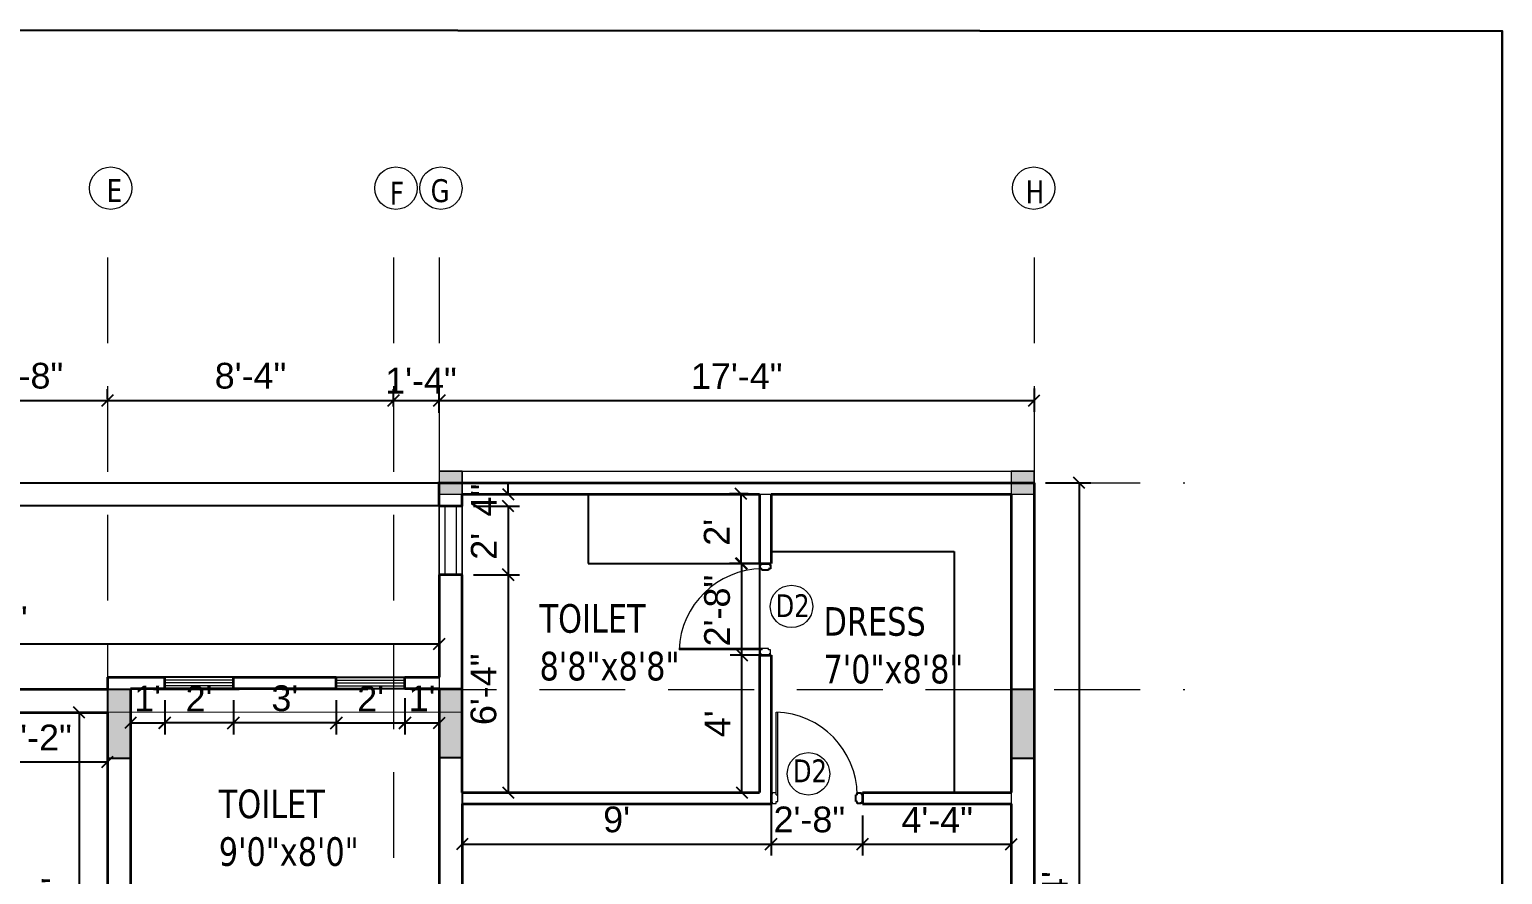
# Model space of a CAD drawing. Header units: inches. Extents: x 127248 to 130601, y 247968 to 250486.
# Drawn here: x 130086 to 130601, y 250190 to 250486 of the extents above; entities that cross this region are included whole.
import ezdxf

# ---------------------------------------------------------------- set-up
doc = ezdxf.new("R2010")
doc.units = ezdxf.units.IN
doc.header["$LTSCALE"] = 10
doc.header["$MEASUREMENT"] = 0
doc.header["$PDMODE"] = 35
doc.linetypes.add('DASHED2', pattern=[0.375, 0.25, -0.125])
doc.layers.get('0').update_dxf_attribs({"linetype": 'CONTINUOUS'})
doc.layers.get('Defpoints').update_dxf_attribs({"linetype": 'CONTINUOUS'})
for name, color, linetype, lineweight in [('beam', 1, 'CONTINUOUS', 20), ('COLOUM', 10, 'CONTINUOUS', 15), ('FACE LINE', 254, 'CONTINUOUS', 15), ('FORMATE LINE', 78, 'CONTINUOUS', 70), ('Frame', 35, 'CONTINUOUS', 25), ('WALL HATCH', 250, 'CONTINUOUS', 35), ('window', 150, 'CONTINUOUS', 15)]:
    doc.layers.add(name, color=color, linetype=linetype, lineweight=lineweight)
doc.layers.add('dimn', color=250, linetype='CONTINUOUS')
doc.layers.add('PRESENT', color=254, linetype='CONTINUOUS')
doc.layers.add('DOOR', color=7, linetype='CONTINUOUS', lineweight=15, true_color=0x994d00)
doc.layers.add('glass window', color=7, linetype='CONTINUOUS', lineweight=20, true_color=0x148aff)
doc.styles.add('10', font='arial.ttf', dxfattribs={"height": 9})
doc.styles.add('SANJAY', font='impact.ttf', dxfattribs={"width": 0.9, "height": 18})
doc.dimstyles.new('FOOTING', dxfattribs={"dimscale": 4, "dimtxt": 18, "dimasz": 3, "dimexe": 1, "dimexo": 1, "dimgap": 2, "dimtad": 1, "dimdec": 0, "dimzin": 0, "dimdsep": 46, "dimlunit": 4, "dimtxsty": 'SANJAY', "dimblk": 'ARCHTICK', "dimcen": 0.09, "dimclrd": 8, "dimclre": 8, "dimclrt": 7, "dimaunit": 1, "dimazin": 0, "dimtfac": 1, "dimtdec": 0, "dimtofl": 0, "dimtmove": 0, "dimatfit": 0, "dimfxl": 1, "dimtolj": 1, "dimtzin": 0, "dimlwd": -1, "dimlwe": -1, "dimarcsym": 0})

# ---------------------------------------------------------------- blocks, each defined once
blk = doc.blocks.new('_Oblique')
at = {"color": 0, "linetype": 'ByBlock', "lineweight": -2}
blk.add_line((-0.5, -0.5), (0.5, 0.5), dxfattribs=at)
blk = doc.blocks.new('*D48')
at = {"layer": 'Defpoints', "color": 0, "transparency": 16777216}
for p in [(130063.02, 250246.9), (130113.02, 250246.9), (130113.02, 250229.63)]:
    blk.add_point(p, dxfattribs=at)
at = {"layer": 'dimn', "color": 8, "transparency": 16777216}
for p, q in [((130063.02, 250242.9), (130063.02, 250225.63)), ((130113.02, 250242.9), (130113.02, 250225.63)), ((130063.02, 250229.63), (130113.02, 250229.63))]:
    blk.add_line(p, q, dxfattribs=at)
at = {"layer": 'dimn', "color": 8, "transparency": 16777216, "xscale": 4, "yscale": 4, "zscale": 4, "rotation": 180}
blk.add_blockref('_Oblique', (130063.02, 250229.63), dxfattribs=at)
at = {"layer": 'dimn', "color": 8, "transparency": 16777216, "xscale": 4, "yscale": 4, "zscale": 4}
blk.add_blockref('_Oblique', (130113.02, 250229.63), dxfattribs=at)
at = {"layer": 'dimn', "color": 181, "transparency": 16777216, "insert": (130088.02, 250238.15), "char_height": 9, "attachment_point": 5, "style": '10'}
blk.add_mtext('\\A1;4\'-2"', dxfattribs=at)
blk = doc.blocks.new('*D49')
at = {"layer": 'Defpoints', "color": 0, "transparency": 16777216}
for p in [(130193.02, 250255.22), (130217.02, 250255.22), (130217.02, 250243.22)]:
    blk.add_point(p, dxfattribs=at)
at = {"layer": 'dimn', "color": 8, "transparency": 16777216}
for p, q in [((130193.02, 250251.22), (130193.02, 250239.22)), ((130217.02, 250251.22), (130217.02, 250239.22)), ((130193.02, 250243.22), (130217.02, 250243.22))]:
    blk.add_line(p, q, dxfattribs=at)
at = {"layer": 'dimn', "color": 8, "transparency": 16777216, "xscale": 4, "yscale": 4, "zscale": 4, "rotation": 180}
blk.add_blockref('_Oblique', (130193.02, 250243.22), dxfattribs=at)
at = {"layer": 'dimn', "color": 8, "transparency": 16777216, "xscale": 4, "yscale": 4, "zscale": 4}
blk.add_blockref('_Oblique', (130217.02, 250243.22), dxfattribs=at)
at = {"layer": 'dimn', "color": 181, "transparency": 16777216, "insert": (130205.02, 250251.73), "char_height": 9, "attachment_point": 5, "style": '10'}
blk.add_mtext("\\A1;2'", dxfattribs=at)
blk = doc.blocks.new('*D50')
at = {"layer": 'Defpoints', "color": 0, "transparency": 16777216}
for p in [(130237.02, 250323.21), (130237.02, 250319.06), (130253.1, 250319.06)]:
    blk.add_point(p, dxfattribs=at)
at = {"layer": 'dimn', "color": 8, "transparency": 16777216}
for p, q in [((130253.1, 250323.21), (130253.1, 250327.21)), ((130241.02, 250323.21), (130257.1, 250323.21)), ((130241.02, 250319.06), (130257.1, 250319.06)), ((130253.1, 250319.06), (130253.1, 250315.06))]:
    blk.add_line(p, q, dxfattribs=at)
at = {"layer": 'dimn', "color": 8, "transparency": 16777216, "xscale": 4, "yscale": 4, "zscale": 4}
for p, rotation in [((130253.1, 250323.21), 270), ((130253.1, 250319.06), 90)]:
    blk.add_blockref('_Oblique', p, dxfattribs=dict(at, rotation=rotation))
at = {"layer": 'dimn', "color": 181, "transparency": 16777216, "insert": (130244.6, 250321.14), "char_height": 9, "attachment_point": 5, "rotation": 90, "style": '10'}
blk.add_mtext('\\A1;4"', dxfattribs=at)
blk = doc.blocks.new('*D51')
at = {"layer": 'Defpoints', "color": 0, "transparency": 16777216}
for p in [(130237.02, 250319.06), (130237.02, 250295.06), (130253.1, 250295.06)]:
    blk.add_point(p, dxfattribs=at)
at = {"layer": 'dimn', "color": 8, "transparency": 16777216}
for p, q in [((130241.02, 250319.06), (130257.1, 250319.06)), ((130253.1, 250319.06), (130253.1, 250295.06)), ((130241.02, 250295.06), (130257.1, 250295.06))]:
    blk.add_line(p, q, dxfattribs=at)
at = {"layer": 'dimn', "color": 8, "transparency": 16777216, "xscale": 4, "yscale": 4, "zscale": 4}
for p, rotation in [((130253.1, 250319.06), 90), ((130253.1, 250295.06), 270)]:
    blk.add_blockref('_Oblique', p, dxfattribs=dict(at, rotation=rotation))
at = {"layer": 'dimn', "color": 181, "transparency": 16777216, "insert": (130244.58, 250304.98), "char_height": 9, "attachment_point": 5, "rotation": 90, "style": '10'}
blk.add_mtext("\\A1;2'", dxfattribs=at)
blk = doc.blocks.new('*D52')
at = {"layer": 'Defpoints', "color": 0, "transparency": 16777216}
for p in [(130237.02, 250295.06), (130237.02, 250218.9), (130253.1, 250218.9)]:
    blk.add_point(p, dxfattribs=at)
at = {"layer": 'dimn', "color": 8, "transparency": 16777216}
for p, q in [((130241.02, 250295.06), (130257.1, 250295.06)), ((130253.1, 250295.06), (130253.1, 250218.9)), ((130241.02, 250218.9), (130257.1, 250218.9))]:
    blk.add_line(p, q, dxfattribs=at)
at = {"layer": 'dimn', "color": 8, "transparency": 16777216, "xscale": 4, "yscale": 4, "zscale": 4}
for p, rotation in [((130253.1, 250295.06), 90), ((130253.1, 250218.9), 270)]:
    blk.add_blockref('_Oblique', p, dxfattribs=dict(at, rotation=rotation))
at = {"layer": 'dimn', "color": 181, "transparency": 16777216, "insert": (130244.51, 250254.98), "char_height": 9, "attachment_point": 5, "rotation": 90, "style": '10'}
blk.add_mtext('\\A1;6\'-4"', dxfattribs=at)
blk = doc.blocks.new('*D53')
at = {"layer": 'Defpoints', "color": 0, "transparency": 16777216}
for p in [(130334.78, 250266.98), (130341.02, 250266.98), (130341.02, 250218.9)]:
    blk.add_point(p, dxfattribs=at)
at = {"layer": 'dimn', "color": 8, "transparency": 16777216}
for p, q in [((130337.02, 250266.98), (130330.78, 250266.98)), ((130334.78, 250218.9), (130334.78, 250266.98)), ((130337.02, 250218.9), (130330.78, 250218.9))]:
    blk.add_line(p, q, dxfattribs=at)
at = {"layer": 'dimn', "color": 8, "transparency": 16777216, "xscale": 4, "yscale": 4, "zscale": 4}
for p, rotation in [((130334.78, 250266.98), 90), ((130334.78, 250218.9), 270)]:
    blk.add_blockref('_Oblique', p, dxfattribs=dict(at, rotation=rotation))
at = {"layer": 'dimn', "color": 181, "transparency": 16777216, "insert": (130326.28, 250242.94), "char_height": 9, "attachment_point": 5, "rotation": 90, "style": '10'}
blk.add_mtext("\\A1;4'", dxfattribs=at)
blk = doc.blocks.new('*D54')
at = {"layer": 'Defpoints', "color": 0, "transparency": 16777216}
for p in [(130334.78, 250298.98), (130345.02, 250298.98), (130345.02, 250266.98)]:
    blk.add_point(p, dxfattribs=at)
at = {"layer": 'dimn', "color": 8, "transparency": 16777216}
for p, q in [((130341.02, 250298.98), (130330.78, 250298.98)), ((130334.78, 250266.98), (130334.78, 250298.98)), ((130341.02, 250266.98), (130330.78, 250266.98))]:
    blk.add_line(p, q, dxfattribs=at)
at = {"layer": 'dimn', "color": 8, "transparency": 16777216, "xscale": 4, "yscale": 4, "zscale": 4}
for p, rotation in [((130334.78, 250298.98), 90), ((130334.78, 250266.98), 270)]:
    blk.add_blockref('_Oblique', p, dxfattribs=dict(at, rotation=rotation))
at = {"layer": 'dimn', "color": 181, "transparency": 16777216, "insert": (130326.19, 250282.52), "char_height": 9, "attachment_point": 5, "rotation": 90, "style": '10'}
blk.add_mtext('\\A1;2\'-8"', dxfattribs=at)
blk = doc.blocks.new('*D55')
at = {"layer": 'Defpoints', "color": 0, "transparency": 16777216}
for p in [(130334.53, 250323.3), (130341.02, 250323.3), (130341.02, 250298.98)]:
    blk.add_point(p, dxfattribs=at)
at = {"layer": 'dimn', "color": 8, "transparency": 16777216}
for p, q in [((130337.02, 250323.3), (130330.53, 250323.3)), ((130334.53, 250298.98), (130334.53, 250323.3)), ((130337.02, 250298.98), (130330.53, 250298.98))]:
    blk.add_line(p, q, dxfattribs=at)
at = {"layer": 'dimn', "color": 8, "transparency": 16777216, "xscale": 4, "yscale": 4, "zscale": 4}
for p, rotation in [((130334.53, 250323.3), 90), ((130334.53, 250298.98), 270)]:
    blk.add_blockref('_Oblique', p, dxfattribs=dict(at, rotation=rotation))
at = {"layer": 'dimn', "color": 181, "transparency": 16777216, "insert": (130326.02, 250309.87), "char_height": 9, "attachment_point": 5, "rotation": 90, "style": '10'}
blk.add_mtext("\\A1;2'", dxfattribs=at)
blk = doc.blocks.new('*D56')
at = {"layer": 'Defpoints', "color": 0, "transparency": 16777216}
for p in [(130237.02, 250226.9), (130345.02, 250226.9), (130345.02, 250200.83)]:
    blk.add_point(p, dxfattribs=at)
at = {"layer": 'dimn', "color": 8, "transparency": 16777216}
for p, q in [((130237.02, 250222.9), (130237.02, 250196.83)), ((130345.02, 250222.9), (130345.02, 250196.83)), ((130237.02, 250200.83), (130345.02, 250200.83))]:
    blk.add_line(p, q, dxfattribs=at)
at = {"layer": 'dimn', "color": 8, "transparency": 16777216, "xscale": 4, "yscale": 4, "zscale": 4, "rotation": 180}
blk.add_blockref('_Oblique', (130237.02, 250200.83), dxfattribs=at)
at = {"layer": 'dimn', "color": 8, "transparency": 16777216, "xscale": 4, "yscale": 4, "zscale": 4}
blk.add_blockref('_Oblique', (130345.02, 250200.83), dxfattribs=at)
at = {"layer": 'dimn', "color": 181, "transparency": 16777216, "insert": (130291.02, 250209.43), "char_height": 9, "attachment_point": 5, "style": '10'}
blk.add_mtext("\\A1;9'", dxfattribs=at)
blk = doc.blocks.new('*D77')
at = {"layer": 'Defpoints', "color": 0, "transparency": 16777216}
for p in [(130437.02, 250327.22), (130437.02, 250039.22), (130452.78, 250039.22)]:
    blk.add_point(p, dxfattribs=at)
at = {"layer": 'dimn', "color": 8, "transparency": 16777216}
for p, q in [((130441.02, 250327.22), (130456.78, 250327.22)), ((130452.78, 250327.22), (130452.78, 250039.22)), ((130441.02, 250039.22), (130456.78, 250039.22))]:
    blk.add_line(p, q, dxfattribs=at)
at = {"layer": 'dimn', "color": 8, "transparency": 16777216, "xscale": 4, "yscale": 4, "zscale": 4}
for p, rotation in [((130452.78, 250327.22), 90), ((130452.78, 250039.22), 270)]:
    blk.add_blockref('_Oblique', p, dxfattribs=dict(at, rotation=rotation))
at = {"layer": 'dimn', "color": 181, "transparency": 16777216, "insert": (130444.26, 250183.22), "char_height": 9, "attachment_point": 5, "rotation": 90, "style": '10'}
blk.add_mtext("\\A1;24'", dxfattribs=at)
blk = doc.blocks.new('frame')
at = {"layer": 'Frame'}
for p, q in [((127209.08, 247586.17), (127209.08, 247583.17)), ((127209.58, 247586.17), (127209.08, 247586.17)), ((127209.58, 247586.67), (127209.58, 247586.17)), ((127209.58, 247586.67), (127211.08, 247586.67)), ((127211.08, 247586.67), (127211.08, 247585.92)), ((127211.08, 247585.92), (127211.58, 247585.92)), ((127211.58, 247585.92), (127211.58, 247583.42)), ((127209.58, 247583.17), (127209.08, 247583.17)), ((127209.58, 247583.17), (127209.58, 247582.67)), ((127211.08, 247582.67), (127209.58, 247582.67)), ((127211.08, 247583.42), (127211.08, 247582.67)), ((127211.08, 247583.42), (127211.58, 247583.42))]:
    blk.add_line(p, q, dxfattribs=at)
blk = doc.blocks.new('DSGS')
at = {"layer": 'DOOR'}
for p, q in [((145848.8, 255487.06), (145848.8, 255516.05)), ((145848.8, 255487.06), (145848.8, 255516.05)), ((145849.27, 255487.06), (145849.27, 255516.05)), ((145849.27, 255487.06), (145849.27, 255516.05)), ((145846.94, 255484.51), (145846.94, 255487.3)), ((145847.41, 255487.3), (145846.94, 255487.3)), ((145847.41, 255487.3), (145847.41, 255487.76)), ((145848.8, 255487.76), (145847.41, 255487.76)), ((145848.8, 255487.06), (145848.8, 255487.76)), ((145848.8, 255487.06), (145849.27, 255487.06)), ((145849.27, 255484.74), (145849.27, 255487.06)), ((145847.41, 255484.51), (145846.94, 255484.51)), ((145847.41, 255484.05), (145847.41, 255484.51)), ((145847.41, 255484.05), (145848.8, 255484.05)), ((145848.8, 255484.05), (145848.8, 255484.74)), ((145848.8, 255484.74), (145849.27, 255484.74))]:
    blk.add_line(p, q, dxfattribs=at)
blk.add_arc((145847.73, 255486.71), 29.36, 0.6988, 87.9023, dxfattribs=at)
blk.add_arc((145847.73, 255486.71), 29.36, 0.6988, 87.9023, dxfattribs=at)
at = {"layer": 'DOOR', "xscale": 0.928183188836556, "yscale": 0.928183188836556, "zscale": 0.928183188836556, "rotation": 180}
blk.add_blockref('frame', (263952.27, 485289.83), dxfattribs=at)
blk = doc.blocks.new('*D94')
at = {"layer": 'Defpoints', "color": 0, "transparency": 16777216}
for p in [(130157.02, 250255.22), (130193.02, 250255.22), (130157.02, 250243.22)]:
    blk.add_point(p, dxfattribs=at)
at = {"layer": 'dimn', "color": 8, "transparency": 16777216}
for p, q in [((130157.02, 250251.22), (130157.02, 250239.22)), ((130193.02, 250251.22), (130193.02, 250239.22)), ((130193.02, 250243.22), (130157.02, 250243.22))]:
    blk.add_line(p, q, dxfattribs=at)
at = {"layer": 'dimn', "color": 8, "transparency": 16777216, "xscale": 4, "yscale": 4, "zscale": 4, "rotation": 180}
blk.add_blockref('_Oblique', (130157.02, 250243.22), dxfattribs=at)
at = {"layer": 'dimn', "color": 8, "transparency": 16777216, "xscale": 4, "yscale": 4, "zscale": 4}
blk.add_blockref('_Oblique', (130193.02, 250243.22), dxfattribs=at)
at = {"layer": 'dimn', "color": 181, "transparency": 16777216, "insert": (130175.02, 250251.81), "char_height": 9, "attachment_point": 5, "style": '10'}
blk.add_mtext("\\A1;3'", dxfattribs=at)
blk = doc.blocks.new('*D95')
at = {"layer": 'Defpoints', "color": 0, "transparency": 16777216}
for p in [(130133.02, 250255.22), (130157.02, 250255.22), (130133.02, 250243.22)]:
    blk.add_point(p, dxfattribs=at)
at = {"layer": 'dimn', "color": 8, "transparency": 16777216}
for p, q in [((130133.02, 250251.22), (130133.02, 250239.22)), ((130157.02, 250251.22), (130157.02, 250239.22)), ((130157.02, 250243.22), (130133.02, 250243.22))]:
    blk.add_line(p, q, dxfattribs=at)
at = {"layer": 'dimn', "color": 8, "transparency": 16777216, "xscale": 4, "yscale": 4, "zscale": 4, "rotation": 180}
blk.add_blockref('_Oblique', (130133.02, 250243.22), dxfattribs=at)
at = {"layer": 'dimn', "color": 8, "transparency": 16777216, "xscale": 4, "yscale": 4, "zscale": 4}
blk.add_blockref('_Oblique', (130157.02, 250243.22), dxfattribs=at)
at = {"layer": 'dimn', "color": 181, "transparency": 16777216, "insert": (130145.02, 250251.73), "char_height": 9, "attachment_point": 5, "style": '10'}
blk.add_mtext("\\A1;2'", dxfattribs=at)
blk = doc.blocks.new('*D98')
at = {"layer": 'Defpoints', "color": 0, "transparency": 16777216}
for p in [(130113.02, 250246.9), (130103.07, 250115.22), (130113.02, 250115.22)]:
    blk.add_point(p, dxfattribs=at)
at = {"layer": 'dimn', "color": 8, "transparency": 16777216}
for p, q in [((130109.02, 250246.9), (130099.07, 250246.9)), ((130103.07, 250246.9), (130103.07, 250115.22)), ((130109.02, 250115.22), (130099.07, 250115.22))]:
    blk.add_line(p, q, dxfattribs=at)
at = {"layer": 'dimn', "color": 8, "transparency": 16777216, "xscale": 4, "yscale": 4, "zscale": 4}
for p, rotation in [((130103.07, 250246.9), 90), ((130103.07, 250115.22), 270)]:
    blk.add_blockref('_Oblique', p, dxfattribs=dict(at, rotation=rotation))
at = {"layer": 'dimn', "color": 181, "transparency": 16777216, "insert": (130094.55, 250181.06), "char_height": 9, "attachment_point": 5, "rotation": 90, "style": '10'}
blk.add_mtext("\\A1;11'", dxfattribs=at)
blk = doc.blocks.new('*D110')
at = {"layer": 'Defpoints', "color": 0, "transparency": 16777216}
for p in [(130345.02, 250226.9), (130377.01, 250214.9), (130377.01, 250200.83)]:
    blk.add_point(p, dxfattribs=at)
at = {"layer": 'dimn', "color": 8, "transparency": 16777216}
for p, q in [((130345.02, 250222.9), (130345.02, 250196.83)), ((130377.01, 250210.9), (130377.01, 250196.83)), ((130345.02, 250200.83), (130377.01, 250200.83))]:
    blk.add_line(p, q, dxfattribs=at)
at = {"layer": 'dimn', "color": 8, "transparency": 16777216, "xscale": 4, "yscale": 4, "zscale": 4, "rotation": 180}
blk.add_blockref('_Oblique', (130345.02, 250200.83), dxfattribs=at)
at = {"layer": 'dimn', "color": 8, "transparency": 16777216, "xscale": 4, "yscale": 4, "zscale": 4}
blk.add_blockref('_Oblique', (130377.01, 250200.83), dxfattribs=at)
at = {"layer": 'dimn', "color": 181, "transparency": 16777216, "insert": (130358.41, 250209.43), "char_height": 9, "attachment_point": 5, "style": '10'}
blk.add_mtext('\\A1;2\'-8"', dxfattribs=at)
blk = doc.blocks.new('*D111')
at = {"layer": 'Defpoints', "color": 0, "transparency": 16777216}
for p in [(130377.01, 250214.9), (130429.02, 250214.9), (130429.02, 250200.83)]:
    blk.add_point(p, dxfattribs=at)
at = {"layer": 'dimn', "color": 8, "transparency": 16777216}
for p, q in [((130377.01, 250210.9), (130377.01, 250196.83)), ((130429.02, 250210.9), (130429.02, 250196.83)), ((130377.01, 250200.83), (130429.02, 250200.83))]:
    blk.add_line(p, q, dxfattribs=at)
at = {"layer": 'dimn', "color": 8, "transparency": 16777216, "xscale": 4, "yscale": 4, "zscale": 4, "rotation": 180}
blk.add_blockref('_Oblique', (130377.01, 250200.83), dxfattribs=at)
at = {"layer": 'dimn', "color": 8, "transparency": 16777216, "xscale": 4, "yscale": 4, "zscale": 4}
blk.add_blockref('_Oblique', (130429.02, 250200.83), dxfattribs=at)
at = {"layer": 'dimn', "color": 181, "transparency": 16777216, "insert": (130403.11, 250209.33), "char_height": 9, "attachment_point": 5, "style": '10'}
blk.add_mtext('\\A1;4\'-4"', dxfattribs=at)
blk = doc.blocks.new('*D214')
at = {"layer": 'Defpoints', "color": 0, "transparency": 16777216}
for p in [(130121.02, 250255.22), (130133.02, 250255.22), (130133.02, 250243.23)]:
    blk.add_point(p, dxfattribs=at)
at = {"layer": 'dimn', "color": 8, "transparency": 16777216}
for p, q in [((130121.02, 250251.22), (130121.02, 250239.23)), ((130133.02, 250251.22), (130133.02, 250239.23)), ((130121.02, 250243.23), (130133.02, 250243.23))]:
    blk.add_line(p, q, dxfattribs=at)
at = {"layer": 'dimn', "color": 8, "transparency": 16777216, "xscale": 4, "yscale": 4, "zscale": 4, "rotation": 180}
blk.add_blockref('_Oblique', (130121.02, 250243.23), dxfattribs=at)
at = {"layer": 'dimn', "color": 8, "transparency": 16777216, "xscale": 4, "yscale": 4, "zscale": 4}
blk.add_blockref('_Oblique', (130133.02, 250243.23), dxfattribs=at)
at = {"layer": 'dimn', "color": 181, "transparency": 16777216, "insert": (130127.02, 250251.75), "char_height": 9, "attachment_point": 5, "style": '10'}
blk.add_mtext("\\A1;1'", dxfattribs=at)
blk = doc.blocks.new('*D215')
at = {"layer": 'Defpoints', "color": 0, "transparency": 16777216}
for p in [(130217.02, 250255.83), (130229.02, 250255.22), (130229.02, 250243.28)]:
    blk.add_point(p, dxfattribs=at)
at = {"layer": 'dimn', "color": 8, "transparency": 16777216}
for p, q in [((130217.02, 250251.83), (130217.02, 250239.28)), ((130229.02, 250251.22), (130229.02, 250239.28)), ((130217.02, 250243.28), (130229.02, 250243.28))]:
    blk.add_line(p, q, dxfattribs=at)
at = {"layer": 'dimn', "color": 8, "transparency": 16777216, "xscale": 4, "yscale": 4, "zscale": 4, "rotation": 180}
blk.add_blockref('_Oblique', (130217.02, 250243.28), dxfattribs=at)
at = {"layer": 'dimn', "color": 8, "transparency": 16777216, "xscale": 4, "yscale": 4, "zscale": 4}
blk.add_blockref('_Oblique', (130229.02, 250243.28), dxfattribs=at)
at = {"layer": 'dimn', "color": 181, "transparency": 16777216, "insert": (130223.02, 250251.8), "char_height": 9, "attachment_point": 5, "style": '10'}
blk.add_mtext("\\A1;1'", dxfattribs=at)
blk = doc.blocks.new('*D228')
at = {"layer": 'Defpoints', "color": 0, "transparency": 16777216}
for p in [(130113.02, 250355.99), (130057.02, 250353.73), (130113.02, 250352.45)]:
    blk.add_point(p, dxfattribs=at)
at = {"layer": 'dimn', "color": 8, "transparency": 16777216}
for p, q in [((130057.02, 250357.73), (130057.02, 250359.99)), ((130057.02, 250355.99), (130113.02, 250355.99)), ((130113.02, 250356.45), (130113.02, 250359.99))]:
    blk.add_line(p, q, dxfattribs=at)
at = {"layer": 'dimn', "color": 8, "transparency": 16777216, "xscale": 4, "yscale": 4, "zscale": 4, "rotation": 180}
blk.add_blockref('_Oblique', (130057.02, 250355.99), dxfattribs=at)
at = {"layer": 'dimn', "color": 8, "transparency": 16777216, "xscale": 4, "yscale": 4, "zscale": 4}
blk.add_blockref('_Oblique', (130113.02, 250355.99), dxfattribs=at)
at = {"layer": 'dimn', "color": 181, "transparency": 16777216, "insert": (130085.02, 250364.58), "char_height": 9, "attachment_point": 5, "style": '10'}
blk.add_mtext('\\A1;4\'-8"', dxfattribs=at)
blk = doc.blocks.new('*D229')
at = {"layer": 'Defpoints', "color": 0, "transparency": 16777216}
for p in [(130213.02, 250355.99), (130113.02, 250352.45), (130213.02, 250349.85)]:
    blk.add_point(p, dxfattribs=at)
at = {"layer": 'dimn', "color": 8, "transparency": 16777216}
for p, q in [((130113.02, 250356.45), (130113.02, 250359.99)), ((130113.02, 250355.99), (130213.02, 250355.99)), ((130213.02, 250353.85), (130213.02, 250359.99))]:
    blk.add_line(p, q, dxfattribs=at)
at = {"layer": 'dimn', "color": 8, "transparency": 16777216, "xscale": 4, "yscale": 4, "zscale": 4, "rotation": 180}
blk.add_blockref('_Oblique', (130113.02, 250355.99), dxfattribs=at)
at = {"layer": 'dimn', "color": 8, "transparency": 16777216, "xscale": 4, "yscale": 4, "zscale": 4}
blk.add_blockref('_Oblique', (130213.02, 250355.99), dxfattribs=at)
at = {"layer": 'dimn', "color": 181, "transparency": 16777216, "insert": (130163.02, 250364.58), "char_height": 9, "attachment_point": 5, "style": '10'}
blk.add_mtext('\\A1;8\'-4"', dxfattribs=at)
blk = doc.blocks.new('*D230')
at = {"layer": 'Defpoints', "color": 0, "transparency": 16777216}
for p in [(130229.02, 250355.99), (130213.02, 250349.85), (130229.02, 250347.71)]:
    blk.add_point(p, dxfattribs=at)
at = {"layer": 'dimn', "color": 8, "transparency": 16777216}
for p, q in [((130213.02, 250353.85), (130213.02, 250359.99)), ((130213.02, 250355.99), (130229.02, 250355.99)), ((130229.02, 250351.71), (130229.02, 250359.99))]:
    blk.add_line(p, q, dxfattribs=at)
at = {"layer": 'dimn', "color": 8, "transparency": 16777216, "xscale": 4, "yscale": 4, "zscale": 4, "rotation": 180}
blk.add_blockref('_Oblique', (130213.02, 250355.99), dxfattribs=at)
at = {"layer": 'dimn', "color": 8, "transparency": 16777216, "xscale": 4, "yscale": 4, "zscale": 4}
blk.add_blockref('_Oblique', (130229.02, 250355.99), dxfattribs=at)
at = {"layer": 'dimn', "color": 181, "transparency": 16777216, "insert": (130222.61, 250362.91), "char_height": 9, "attachment_point": 5, "style": '10'}
blk.add_mtext('\\A1;1\'-4"', dxfattribs=at)
blk = doc.blocks.new('*D231')
at = {"layer": 'Defpoints', "color": 0, "transparency": 16777216}
for p in [(130437.02, 250364.18), (130437.02, 250355.99), (130229.02, 250347.71)]:
    blk.add_point(p, dxfattribs=at)
at = {"layer": 'dimn', "color": 8, "transparency": 16777216}
for p, q in [((130437.02, 250360.18), (130437.02, 250351.99)), ((130229.02, 250351.71), (130229.02, 250359.99)), ((130229.02, 250355.99), (130437.02, 250355.99))]:
    blk.add_line(p, q, dxfattribs=at)
at = {"layer": 'dimn', "color": 8, "transparency": 16777216, "xscale": 4, "yscale": 4, "zscale": 4, "rotation": 180}
blk.add_blockref('_Oblique', (130229.02, 250355.99), dxfattribs=at)
at = {"layer": 'dimn', "color": 8, "transparency": 16777216, "xscale": 4, "yscale": 4, "zscale": 4}
blk.add_blockref('_Oblique', (130437.02, 250355.99), dxfattribs=at)
at = {"layer": 'dimn', "color": 181, "transparency": 16777216, "insert": (130333.02, 250364.51), "char_height": 9, "attachment_point": 5, "style": '10'}
blk.add_mtext('\\A1;17\'-4"', dxfattribs=at)
blk = doc.blocks.new('*D246')
at = {"layer": 'Defpoints', "color": 0, "transparency": 16777216}
for p in [(130229.02, 250270.86), (130229.02, 250259.22), (129909.02, 250254.9)]:
    blk.add_point(p, dxfattribs=at)
at = {"layer": 'dimn', "color": 8, "transparency": 16777216}
for p, q in [((129909.02, 250258.9), (129909.02, 250274.86)), ((130229.02, 250263.22), (130229.02, 250274.86)), ((129909.02, 250270.86), (130229.02, 250270.86))]:
    blk.add_line(p, q, dxfattribs=at)
at = {"layer": 'dimn', "color": 8, "transparency": 16777216, "xscale": 4, "yscale": 4, "zscale": 4, "rotation": 180}
blk.add_blockref('_Oblique', (129909.02, 250270.86), dxfattribs=at)
at = {"layer": 'dimn', "color": 8, "transparency": 16777216, "xscale": 4, "yscale": 4, "zscale": 4}
blk.add_blockref('_Oblique', (130229.02, 250270.86), dxfattribs=at)
at = {"layer": 'dimn', "color": 181, "transparency": 16777216, "insert": (130069.02, 250279.45), "char_height": 9, "attachment_point": 5, "style": '10'}
blk.add_mtext('\\A1;26\'-8"', dxfattribs=at)
blk = doc.blocks.new('25')
at = {"layer": 'dimn'}
h = blk.add_hatch(color=1, dxfattribs=at)
h.set_gradient(color1=(255, 0, 0), color2=(209, 0, 0), one_color=1, tint=0.41)
h.paths.add_polyline_path([(123975.35, 250765.5), (123983.35, 250765.5), (123983.35, 250789.5), (123975.35, 250789.5)])
blk.add_lwpolyline([(123975.35, 250765.5), (123983.35, 250765.5), (123983.35, 250789.5), (123975.35, 250789.5)], close=True, dxfattribs=at)
blk = doc.blocks.new('gsggs')
at = {"layer": 'WALL HATCH'}
h = blk.add_hatch(color=1, dxfattribs=at)
h.set_gradient(color1=(255, 0, 0), color2=(255, 26, 26), one_color=1, tint=0.55)
h.paths.add_polyline_path([(135579.82, 254774.34), (135587.82, 254774.34), (135587.82, 254782.34), (135579.82, 254782.34)])
at = {"layer": 'COLOUM'}
blk.add_lwpolyline([(135579.82, 254774.34), (135587.82, 254774.34), (135587.82, 254782.34), (135579.82, 254782.34)], close=True, dxfattribs=at)
blk = doc.blocks.new('32')
at = {"layer": 'dimn'}
for p in [(3978.81, 722.71), (4094.81, 722.98), (4294.81, 722.71)]:
    blk.add_blockref('25', p, dxfattribs=at)
at = {"layer": 'FACE LINE'}
for p in [(-7509.66, -3193.81), (-7309.66, -3193.81)]:
    blk.add_blockref('gsggs', p, dxfattribs=at)

msp = doc.modelspace()

# ---------------------------------------------------------------- linework, layer by layer
at = {"layer": 'beam', "ltscale": 0.1}
for p, q in [((130229.02, 250331.22), (130437.02, 250331.22)), ((130229.02, 250331.22), (130229.02, 249847.22)), ((130237.02, 250331.22), (130237.02, 249847.22)), ((130429.02, 250331.22), (130429.02, 250039.22)), ((130437.02, 250331.22), (130437.02, 250039.22)), ((130229.02, 250323.22), (130437.02, 250323.22)), ((129909.02, 250254.9), (130237.02, 250255.16)), ((129909.02, 250246.9), (130237.02, 250247.16)), ((130113.02, 250247.06), (130113.02, 250047.22)), ((130121.02, 250047.22), (130121.02, 250247.07))]:
    msp.add_line(p, q, dxfattribs=at)
at = {"layer": 'FACE LINE', "color": 54, "linetype": 'DASHED2', "ltscale": 12, "true_color": 0xa8a800}
for p, q in [((130113.02, 250406.02), (130113.02, 249323.24)), ((130213.02, 250406.02), (130213.02, 249323.24)), ((130229.02, 250406.02), (130229.02, 249323.24)), ((130437.02, 250406.02), (130437.02, 249323.24)), ((129769.07, 250327.22), (130489.72, 250327.22)), ((129769.07, 250254.9), (130489.72, 250254.9))]:
    msp.add_line(p, q, dxfattribs=at)
at = {"layer": 'FORMATE LINE', "lineweight": 30}
msp.add_lwpolyline([(129687.58, 250485.72), (129687.67, 249098.25), (130600.79, 249097.69), (130600.7, 250485.15)], close=True, dxfattribs=at)
at = {"layer": 'glass window'}
for p, q in [((130229.02, 250295.06), (130229.02, 250319.06)), ((130231.02, 250295.06), (130231.02, 250319.06)), ((130235.02, 250295.06), (130235.02, 250319.06)), ((130237.02, 250295.06), (130237.02, 250319.06))]:
    msp.add_line(p, q, dxfattribs=at)
at = {"layer": 'PRESENT', "color": 9}
for p, q in [((129849.02, 250327.22), (130265.02, 250327.22)), ((129849.02, 250327.22), (130229.02, 250327.22)), ((129857.02, 250319.22), (130229.02, 250319.22)), ((130281.02, 250323.3), (130281.02, 250298.98)), ((130281.02, 250298.98), (130345.02, 250298.98)), ((130341.02, 250298.98), (130341.02, 250266.98)), ((130345.02, 250303.21), (130409.02, 250303.21)), ((130409.02, 250303.21), (130409.02, 250218.9)), ((130157.02, 250259.22), (130133.02, 250259.22)), ((130193.02, 250259.22), (130217.02, 250259.22)), ((130157.02, 250255.22), (130133.02, 250255.22)), ((130193.02, 250255.22), (130217.02, 250255.22))]:
    msp.add_line(p, q, dxfattribs=at)
at = {"layer": 'WALL HATCH'}
for p, q in [((130229.02, 250319.06), (130229.02, 250327.53)), ((130229.02, 250327.22), (130437.02, 250327.22)), ((130229.02, 250327.22), (130437.02, 250327.22)), ((130437.02, 250327.22), (130437.02, 250039.22)), ((130237.02, 250319.06), (130229.02, 250319.06)), ((130237.02, 250323.21), (130341.02, 250323.21)), ((130237.02, 250319.06), (130237.02, 250323.21)), ((130341.02, 250323.3), (130341.02, 250298.98)), ((130345.02, 250323.3), (130345.02, 250298.98)), ((130345.02, 250323.21), (130429.02, 250323.21)), ((130429.02, 250323.21), (130429.02, 250218.9)), ((130341.02, 250298.98), (130345.02, 250298.98)), ((130229.02, 250295.06), (130229.02, 250259.22)), ((130237.02, 250295.06), (130229.02, 250295.06)), ((130237.02, 250218.9), (130237.02, 250295.06)), ((130341.02, 250266.98), (130345.02, 250266.98)), ((130341.02, 250266.98), (130341.02, 250218.9)), ((130345.02, 250266.98), (130345.02, 250214.9)), ((130113.02, 250259.22), (130113.02, 250254.9)), ((130113.02, 250259.22), (130133.02, 250259.22)), ((130133.02, 250255.22), (130133.02, 250259.22)), ((130157.02, 250259.22), (130193.02, 250259.22)), ((130157.02, 250255.22), (130157.02, 250259.22)), ((130193.02, 250255.22), (130193.02, 250259.22)), ((130217.02, 250259.22), (130229.02, 250259.22)), ((130217.02, 250255.22), (130217.02, 250259.22)), ((130113.02, 250254.9), (130063.02, 250254.9)), ((130121.02, 250255.22), (130133.02, 250255.22)), ((130121.02, 250255.22), (130121.02, 250159.22)), ((130157.02, 250255.22), (130193.02, 250255.22)), ((130217.02, 250255.22), (130229.02, 250255.22)), ((130229.02, 250255.22), (130229.02, 250159.22)), ((130063.02, 250246.9), (130113.02, 250246.9)), ((130113.02, 250246.9), (130113.02, 250115.22)), ((130237.02, 250218.9), (130341.02, 250218.9)), ((130377.01, 250218.9), (130429.02, 250218.9)), ((130377.01, 250218.9), (130377.01, 250214.9)), ((130237.02, 250214.9), (130237.02, 250031.22)), ((130237.02, 250214.9), (130345.02, 250214.9)), ((130377.01, 250214.9), (130429.02, 250214.9)), ((130429.02, 250214.9), (130429.02, 250039.22))]:
    msp.add_line(p, q, dxfattribs=at)
at = {"layer": 'WALL HATCH', "lineweight": 15}
for centre in [(130114.14, 250430.22), (130213.86, 250430.22), (130229.58, 250430.22), (130436.86, 250430.22), (130352.17, 250283.95), (130358.11, 250225.43)]:
    msp.add_circle(centre, 7.41, dxfattribs=at)
at = {"layer": 'window'}
for p, q in [((130157.02, 250258.22), (130133.02, 250258.22)), ((130157.02, 250257.22), (130133.02, 250257.22)), ((130193.02, 250258.22), (130217.02, 250258.22)), ((130193.02, 250257.22), (130217.02, 250257.22)), ((130157.02, 250256.22), (130133.02, 250256.22)), ((130193.02, 250256.22), (130217.02, 250256.22))]:
    msp.add_line(p, q, dxfattribs=at)

# ---------------------------------------------------------------- block references
at = {"layer": 'dimn'}
msp.add_blockref('32', (2158.86, -1257.31), dxfattribs=at)
at = {"layer": 'FACE LINE', "color": 0, "rotation": 90}
msp.add_blockref('DSGS', (385828.92, 104420.03), dxfattribs=at)
at = {"layer": 'FACE LINE', "color": 0}
msp.add_blockref('DSGS', (-15501.93, -5269.01), dxfattribs=at)

# ---------------------------------------------------------------- texts
at = {"layer": 'dimn', "char_height": 8, "attachment_point": 1, "style": 'SANJAY'}
for s, insert, width in [('{\\fTahoma|b0|i0|c0|p34;E}', (130112.75, 250433.44), 10.3845), ('{\\fTahoma|b0|i0|c0|p34;F}', (130211.77, 250432.45), 10.3845), ('{\\fTahoma|b0|i0|c0|p34;G}', (130226.02, 250433.35), 10.3845), ('{\\fTahoma|b0|i0|c0|p34;H}', (130434.08, 250432.91), 10.3845), ('{\\fTahoma|b0|i0|c0|p34;D2}', (130346.57, 250288.22), 15.4316), ('{\\fTahoma|b0|i0|c0|p34;D2}', (130352.63, 250230.46), 15.4316)]:
    msp.add_mtext(s, dxfattribs=dict(at, insert=insert, width=width))
at = {"layer": 'WALL HATCH', "char_height": 10, "attachment_point": 1, "style": 'SANJAY'}
for s, insert, width in [('{\\fTahoma|b0|i0|c0|p34;TOILET\\P8\'8"x8\'8"}', (130264.08, 250284.77), 13.6906), ('{\\fTahoma|b0|i0|c0|p34;DRESS\\P7\'0"x8\'8"}', (130363.37, 250283.73), 5.6906), ('{\\fTahoma|b0|i0|c0|p34;TOILET\\P9\'0"x8\'0"}', (130151.93, 250219.93), 5.6906)]:
    msp.add_mtext(s, dxfattribs=dict(at, insert=insert, width=width))

# ---------------------------------------------------------------- dimensions: what is measured, and where the dimension line sits
at = {"layer": 'dimn'}
for base, p1, p2, override, picture, middle in [((130113.02, 250355.99), (130057.02, 250353.73), (130113.02, 250352.45), {"dimtxt": 9, "dimasz": 1, "dimgap": 1, "dimtxsty": '10', "dimblk": 'Oblique', "dimclrt": 181, "dimtfac": 2, "dimtmove": 1, "dimfxl": 0.18}, '*D228', (130085.02, 250364.58)), ((130213.02, 250355.99), (130113.02, 250352.45), (130213.02, 250349.85), {"dimtxt": 9, "dimasz": 1, "dimgap": 1, "dimtxsty": '10', "dimblk": 'Oblique', "dimclrt": 181, "dimtfac": 2, "dimtmove": 1, "dimfxl": 0.18}, '*D229', (130163.02, 250364.58)), ((130437.02, 250355.99), (130229.02, 250347.71), (130437.02, 250364.18), {"dimtxt": 9, "dimasz": 1, "dimgap": 1, "dimtxsty": '10', "dimblk": 'Oblique', "dimclrt": 181, "dimtfac": 2, "dimtmove": 1, "dimfxl": 0.18}, '*D231', (130333.02, 250364.51)), ((130229.02, 250270.86), (129909.02, 250254.9), (130229.02, 250259.22), {"dimtxt": 9, "dimasz": 1, "dimgap": 1, "dimtxsty": '10', "dimblk": 'Oblique', "dimclrt": 181, "dimtfac": 2, "dimfxl": 0.18}, '*D246', (130069.02, 250279.45)), ((130133.02, 250243.22), (130157.02, 250255.22), (130133.02, 250255.22), {"dimtxt": 9, "dimasz": 1, "dimgap": 1, "dimtxsty": '10', "dimblk": 'Oblique', "dimclrt": 181, "dimtfac": 2, "dimfxl": 0.18}, '*D95', (130145.02, 250251.73)), ((130157.02, 250243.22), (130193.02, 250255.22), (130157.02, 250255.22), {"dimtxt": 9, "dimasz": 1, "dimgap": 1, "dimtxsty": '10', "dimblk": 'Oblique', "dimclrt": 181, "dimtfac": 2, "dimfxl": 0.18}, '*D94', (130175.02, 250251.81)), ((130217.02, 250243.22), (130193.02, 250255.22), (130217.02, 250255.22), {"dimtxt": 9, "dimasz": 1, "dimgap": 1, "dimtxsty": '10', "dimblk": 'Oblique', "dimclrt": 181, "dimtfac": 2, "dimfxl": 0.18}, '*D49', (130205.02, 250251.73)), ((130113.02, 250229.63), (130063.02, 250246.9), (130113.02, 250246.9), {"dimtxt": 9, "dimasz": 1, "dimgap": 1, "dimtxsty": '10', "dimblk": 'Oblique', "dimclrt": 181, "dimtfac": 2, "dimfxl": 0.18}, '*D48', (130088.02, 250238.15)), ((130345.02, 250200.83), (130237.02, 250226.9), (130345.02, 250226.9), {"dimtxt": 9, "dimasz": 1, "dimgap": 1, "dimtxsty": '10', "dimblk": 'Oblique', "dimclrt": 181, "dimtfac": 2, "dimfxl": 0.18}, '*D56', (130291.02, 250209.43))]:
    dim = msp.add_linear_dim(base=base, p1=p1, p2=p2, dimstyle='FOOTING', override=override, dxfattribs=at)
    dim.commit()
    dim.dimension.update_dxf_attribs({"geometry": picture, "text_midpoint": middle})
for base, p1, p2, override, picture, middle in [((130229.02, 250355.99), (130213.02, 250349.85), (130229.02, 250347.71), {"dimtxt": 9, "dimasz": 1, "dimgap": 1, "dimtxsty": '10', "dimblk": 'Oblique', "dimclrt": 181, "dimtfac": 2, "dimtmove": 1, "dimfxl": 0.18}, '*D230', (130222.61, 250354.39)), ((130133.02, 250243.23), (130121.02, 250255.22), (130133.02, 250255.22), {"dimtxt": 9, "dimasz": 1, "dimgap": 1, "dimtxsty": '10', "dimblk": 'Oblique', "dimclrt": 181, "dimtfac": 2, "dimfxl": 0.18}, '*D214', (130127.02, 250243.23)), ((130229.02, 250243.28), (130217.02, 250255.83), (130229.02, 250255.22), {"dimtxt": 9, "dimasz": 1, "dimgap": 1, "dimtxsty": '10', "dimblk": 'Oblique', "dimclrt": 181, "dimtfac": 2, "dimfxl": 0.18}, '*D215', (130223.02, 250243.28)), ((130377.01, 250200.83), (130345.02, 250226.9), (130377.01, 250214.9), {"dimtxt": 9, "dimasz": 1, "dimgap": 1, "dimtxsty": '10', "dimblk": 'Oblique', "dimclrt": 181, "dimtfac": 2, "dimfxl": 0.18}, '*D110', (130358.41, 250200.83)), ((130429.02, 250200.83), (130377.01, 250214.9), (130429.02, 250214.9), {"dimtxt": 9, "dimasz": 1, "dimgap": 1, "dimtxsty": '10', "dimblk": 'Oblique', "dimclrt": 181, "dimtfac": 2, "dimfxl": 0.18}, '*D111', (130403.11, 250200.83))]:
    dim = msp.add_linear_dim(base=base, p1=p1, p2=p2, dimstyle='FOOTING', override=override, dxfattribs=at)
    dim.commit()
    dim.dimension.update_dxf_attribs({"geometry": picture, "text_midpoint": middle, "dimtype": 160})
for base, p1, p2, picture, middle in [((130253.1, 250319.06), (130237.02, 250323.21), (130237.02, 250319.06), '*D50', (130253.1, 250321.14)), ((130334.53, 250323.3), (130341.02, 250298.98), (130341.02, 250323.3), '*D55', (130334.53, 250309.87)), ((130253.1, 250295.06), (130237.02, 250319.06), (130237.02, 250295.06), '*D51', (130253.1, 250304.98)), ((130334.78, 250298.98), (130345.02, 250266.98), (130345.02, 250298.98), '*D54', (130334.78, 250282.52)), ((130253.1, 250218.9), (130237.02, 250295.06), (130237.02, 250218.9), '*D52', (130253.1, 250254.98))]:
    dim = msp.add_linear_dim(base=base, p1=p1, p2=p2, angle=90, dimstyle='FOOTING', override={"dimtxt": 9, "dimasz": 1, "dimgap": 1, "dimtxsty": '10', "dimblk": 'Oblique', "dimclrt": 181, "dimtfac": 2, "dimfxl": 0.18}, dxfattribs=at)
    dim.commit()
    dim.dimension.update_dxf_attribs({"geometry": picture, "text_midpoint": middle, "dimtype": 160})
for base, p1, p2, picture, middle in [((130452.78, 250039.22), (130437.02, 250327.22), (130437.02, 250039.22), '*D77', (130444.26, 250183.22)), ((130334.78, 250266.98), (130341.02, 250218.9), (130341.02, 250266.98), '*D53', (130326.28, 250242.94)), ((130103.07, 250115.22), (130113.02, 250246.9), (130113.02, 250115.22), '*D98', (130094.55, 250181.06))]:
    dim = msp.add_linear_dim(base=base, p1=p1, p2=p2, angle=90, dimstyle='FOOTING', override={"dimtxt": 9, "dimasz": 1, "dimgap": 1, "dimtxsty": '10', "dimblk": 'Oblique', "dimclrt": 181, "dimtfac": 2, "dimfxl": 0.18}, dxfattribs=at)
    dim.commit()
    dim.dimension.update_dxf_attribs({"geometry": picture, "text_midpoint": middle})

doc.saveas('drawing.dxf')
